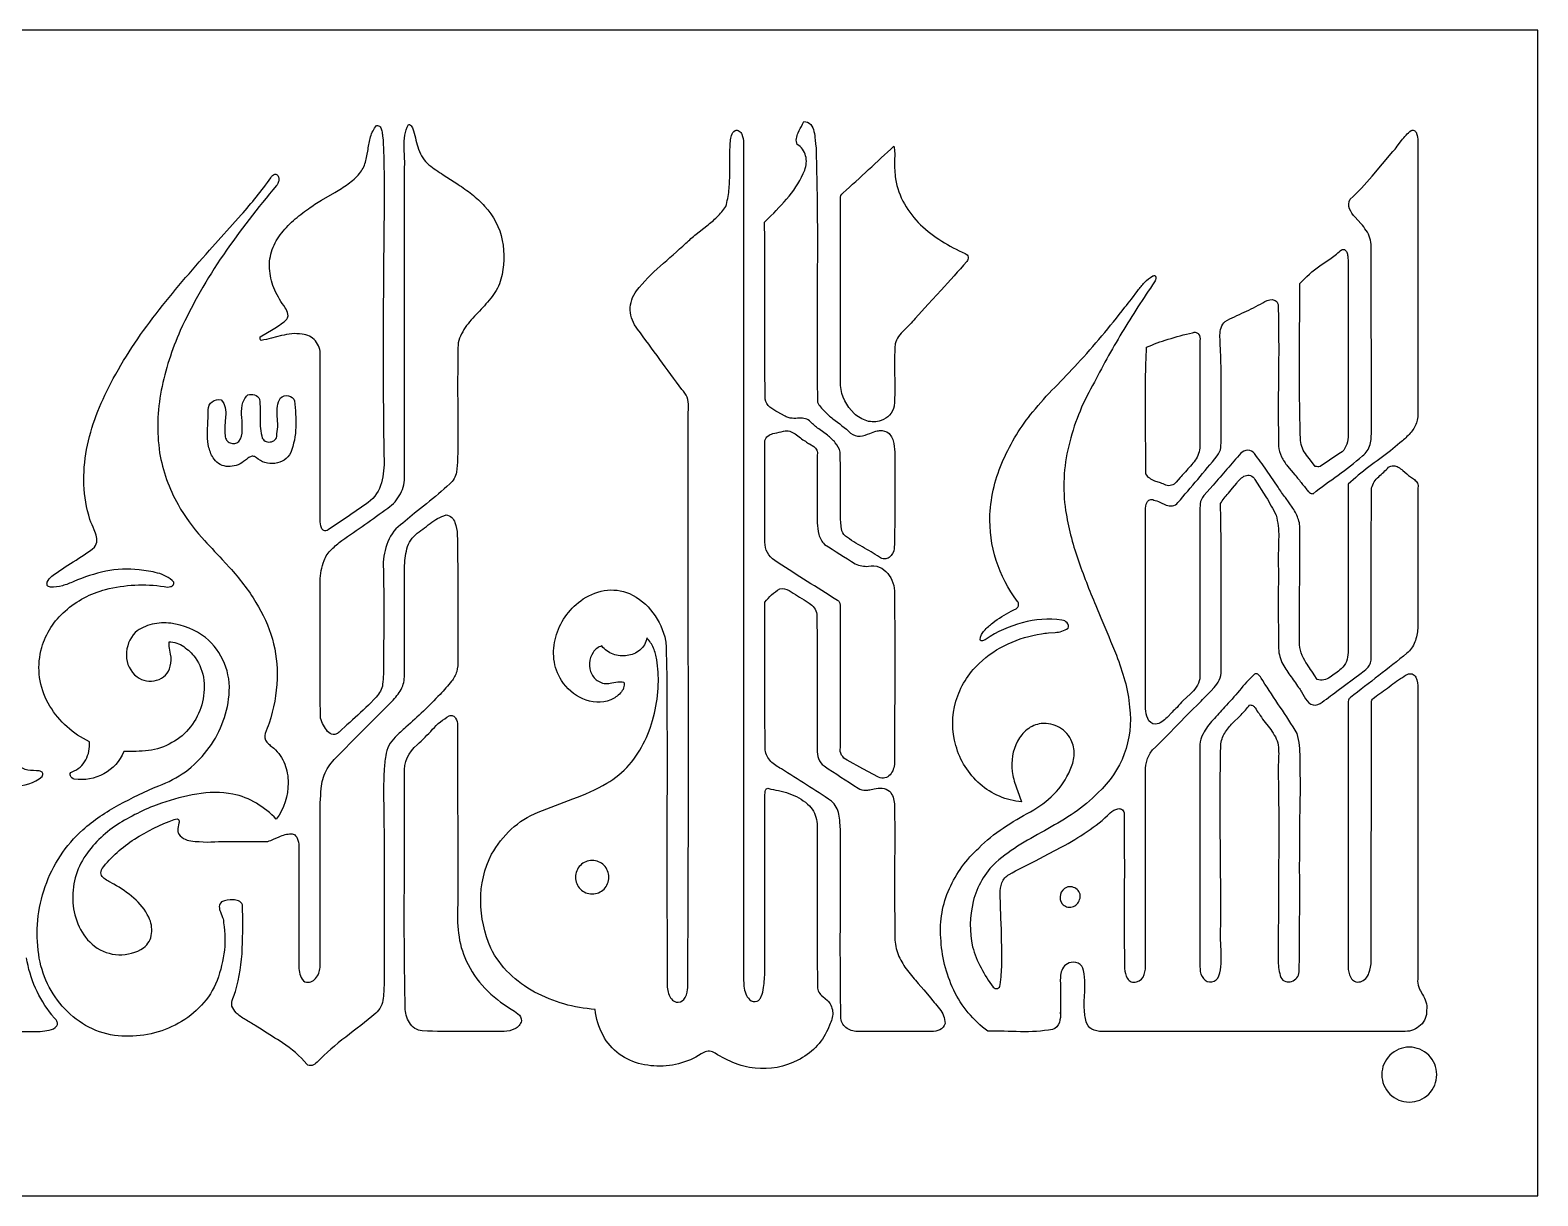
# Model space of a CAD drawing. Extents: x 1.1 to 38.3, y 6.7 to 20.8.
# Drawn here: x 20.03 to 38.32, y 6.71 to 20.85 of the extents above; entities that cross this region are included whole.
import ezdxf

# ---------------------------------------------------------------- set-up
doc = ezdxf.new("R2010")
doc.units = 0
doc.header["$LTSCALE"] = 100
doc.layers.add('LAYER_1', color=1, linetype='CONTINUOUS')

msp = doc.modelspace()

# ---------------------------------------------------------------- linework, layer by layer
at = {"layer": 'LAYER_1', "color": 0}
msp.add_lwpolyline([(38.316362, 20.847752), (1.053717, 20.847752), (1.053717, 6.711303), (38.316362, 6.711303), (38.316362, 20.847752)], close=True, dxfattribs=at)
at = {"layer": 'LAYER_1', "color": 7}
for points in [[(24.232196, 19.689578, -0.267937), (24.275192, 19.673656, -0.117778), (24.296002, 19.625743, -0.031345), (24.304473, 19.566241), (24.310455, 19.515552, -0.012694), (24.325275, 18.734845), (24.316918, 17.954139, 0.007224), (24.321383, 15.685107, -0.066323), (24.299777, 15.394413, -0.154688), (24.159813, 15.143289, -0.014904), (23.90415, 14.963256), (23.645491, 14.787718, -0.086195), (23.6157, 14.777015, -0.129873), (23.592717, 14.779077, -0.203271), (23.563649, 14.810778, -0.091364), (23.548432, 14.909453), (23.547609, 16.907282, 0.198329), (23.489767, 17.07837, 0.211113), (23.328814, 17.159214, 0.071298), (23.20254, 17.165311, 0.038377), (23.078909, 17.143659), (22.956292, 17.111277, -0.029325), (22.833058, 17.085185, -0.235056), (22.819501, 17.103854, -0.090684), (22.820133, 17.127722), (22.977619, 17.221888, 0.04499), (23.127527, 17.326894, 0.276853), (23.157124, 17.402832, 0.136284), (23.122827, 17.481767, -0.043808), (22.998315, 17.693174, -0.095648), (22.936816, 17.929345, -0.108402), (22.957992, 18.161294, -0.081464), (23.063222, 18.365261, -0.053015), (23.222784, 18.539221, -0.034551), (23.406955, 18.681145, -0.031726), (23.563195, 18.786177), (23.727114, 18.880787, 0.026459), (23.885414, 18.982448, 0.055596), (24.024799, 19.10863, 0.105826), (24.096896, 19.246696, 0.025901), (24.115104, 19.322995), (24.128233, 19.401219, -0.035319), (24.159703, 19.554685, -0.109523), (24.232196, 19.689578)], [(24.61879, 19.703091, -0.174345), (24.643368, 19.695899, -0.105585), (24.660137, 19.676138, -0.041102), (24.671684, 19.650494), (24.680597, 19.625655, 0.014572), (24.742273, 19.403452, 0.143199), (24.866961, 19.214033, 0.017703), (25.04003, 19.094218), (25.21723, 18.97958, -0.021764), (25.388151, 18.857143, -0.041429), (25.542383, 18.713929, -0.143678), (25.755244, 18.29774, -0.11444), (25.740732, 17.82735, -0.093231), (25.634, 17.618815, -0.029908), (25.478489, 17.441873, 0.032431), (25.324256, 17.264668, 0.096182), (25.221358, 17.055339, 0.008154), (25.215512, 16.352671, -0.004514), (25.214778, 15.649738, -0.032589), (25.199326, 15.48573, -0.184372), (25.119716, 15.346574, -0.01935), (24.837923, 15.104865), (24.69311, 14.988362), (24.550049, 14.869854, 0.151098), (24.36909, 14.644317, 0.092828), (24.312218, 14.357177, -0.009779), (24.317949, 13.874455), (24.314441, 13.036665, -0.028459), (24.305598, 12.914665, -0.084181), (24.280727, 12.833287, -0.06604), (24.227113, 12.76038), (24.132039, 12.663796, -0.006929), (23.872819, 12.422976), (23.787321, 12.342428, -0.092393), (23.745215, 12.312238, -0.127029), (23.706099, 12.305276, -0.18465), (23.638118, 12.343441, -0.101481), (23.552192, 12.504938, -0.006616), (23.546846, 13.207709), (23.547492, 13.910657, -0.004608), (23.547536, 14.166451, -0.089702), (23.594729, 14.415813, -0.10826), (23.685443, 14.550988, -0.027013), (23.809999, 14.658579, 0.006946), (24.36815, 15.052105, 0.117327), (24.522244, 15.224809, 0.147629), (24.570142, 15.449861), (24.56979, 19.151402, 0.034795), (24.572175, 19.290283), (24.566397, 19.432711, -0.045205), (24.574565, 19.572406, -0.087924), (24.61879, 19.703091)], [(28.5799, 19.630825, -0.218337), (28.630437, 19.624261, -0.141516), (28.661552, 19.584924, -0.098216), (28.681778, 19.480418), (28.682683, 9.431922, 0.031101), (28.688057, 9.253073, 0.061266), (28.709454, 9.161299, 0.126022), (28.756403, 9.091432, 0.280427), (28.845705, 9.073622), (28.84657, 9.073948, 0.156769), (28.875102, 9.092519, 0.077006), (28.897235, 9.129433, 0.059486), (28.925513, 9.237029, 0.035972), (28.940584, 9.438458), (28.941582, 11.560546, -0.068794), (28.949631, 11.630154, -0.087204), (28.957524, 11.644447, -0.14461), (28.969806, 11.652834, -0.134476), (28.987497, 11.652984, -0.077168), (29.011616, 11.642565, -0.061121), (29.263965, 11.579794, -0.108371), (29.481639, 11.440264, -0.169836), (29.571371, 11.249637, -0.033593), (29.575861, 11.145686), (29.574668, 11.032463, -0.003514), (29.575078, 10.141142, 0.006172), (29.580225, 9.249918, 0.170436), (29.595814, 9.179431, 0.081244), (29.643516, 9.128608), (29.699348, 9.08142, -0.12018), (29.739327, 9.02184, -0.199823), (29.75782, 8.873489, -0.039484), (29.734023, 8.799523), (29.703958, 8.729016, -0.172517), (29.340455, 8.355099, -0.144188), (28.823254, 8.258171, -0.077608), (28.554049, 8.328792, -0.0364), (28.3067, 8.458636, 0.143645), (28.235044, 8.461425, 0.072452), (28.168631, 8.432829), (28.103981, 8.393018, -0.063978), (28.037612, 8.362164, -0.161496), (27.445106, 8.308831, -0.097713), (27.175197, 8.43059, -0.118514), (26.978888, 8.65816, -0.107083), (26.882298, 8.972957, -0.107464), (26.149079, 9.182132, -0.068597), (25.843074, 9.407395, -0.081481), (25.615824, 9.71571, -0.100278), (25.495263, 10.288388, -0.122233), (25.627457, 10.855513, -0.07387), (25.86589, 11.157635, -0.097794), (26.190073, 11.362549, -0.011077), (26.613739, 11.524795, 0.044394), (27.024715, 11.714361, 0.082514), (27.295036, 11.937987, 0.067676), (27.486042, 12.230519, 0.101696), (27.648787, 12.911742, 0.0432), (27.631543, 13.211455, 0.059974), (27.589927, 13.354608, 0.090688), (27.50872, 13.477061, -0.180751), (27.424691, 13.328922, -0.139678), (27.271756, 13.263392, -0.120738), (27.101084, 13.280373, -0.14949), (26.963847, 13.379767, 0.181773), (26.857696, 13.301824, 0.132073), (26.815526, 13.173074, 0.131387), (26.841436, 13.038509, 0.175392), (26.939523, 12.943116, 0.12935), (27.010432, 12.923425, 0.053463), (27.084481, 12.93091), (27.158552, 12.943529, -0.099024), (27.229527, 12.939238, -0.156604), (27.227691, 12.870204, -0.101356), (27.190515, 12.809894, -0.092551), (27.071835, 12.724791, -0.191605), (26.733266, 12.738216, -0.150548), (26.474457, 12.960816, -0.112753), (26.383181, 13.219566, -0.096234), (26.404881, 13.486709, -0.166886), (26.707269, 13.927057, -0.116958), (26.993042, 14.051266, -0.145971), (27.300565, 14.014087, -0.12989), (27.583108, 13.783124, -0.106292), (27.73785, 13.445963, -0.028508), (27.743746, 13.363165, -0.007682), (27.75332, 12.7189), (27.755375, 11.990977, 0.001866), (27.75659, 9.319846, 0.092451), (27.773237, 9.163786, 0.09579), (27.808007, 9.098676, 0.15152), (27.866383, 9.060382, 0.290735), (27.95667, 9.091702, 0.172065), (28.002439, 9.211988, 0.06363), (28.005651, 9.230059, 0.00199), (28.013538, 12.757046, -0.000803), (28.013054, 16.284385, 0.230272), (27.93597, 16.48908, -0.001398), (27.398382, 17.221257, -0.166736), (27.309343, 17.45217, -0.182371), (27.385457, 17.686696, -0.043366), (27.673169, 17.986482, 0.003833), (27.9845, 18.263531, -0.026556), (28.107899, 18.372614), (28.237754, 18.47532, 0.024716), (28.361748, 18.583291, 0.050801), (28.467565, 18.708172, 0.044769), (28.505112, 18.902818, 0.023502), (28.515801, 19.101418), (28.516179, 19.301275, -0.018377), (28.522793, 19.499689, -0.045294), (28.537775, 19.572087, -0.16726), (28.5799, 19.630825)], [(29.413367, 19.738225, -0.221766), (29.49708, 19.703647, -0.123597), (29.536498, 19.619706, -0.035351), (29.551658, 19.515826), (29.556404, 19.465603), (29.562599, 19.42143, -0.008918), (29.576656, 17.878083, 0.005175), (29.579167, 16.33456, 0.061335), (29.662859, 16.226896, 0.031501), (29.766016, 16.135712, -0.022631), (29.981859, 15.961715, 0.209037), (30.096966, 15.924879, 0.068644), (30.215048, 15.957852), (30.274193, 15.978957, -0.051247), (30.332866, 15.991641, -0.209538), (30.44718, 15.95725, -0.131782), (30.505728, 15.834413, -0.056486), (30.515804, 15.696858), (30.516009, 15.128484, -0.007296), (30.511456, 14.560462, -0.210613), (30.448047, 14.454017, -0.145121), (30.39263, 14.435688, -0.160787), (30.331673, 14.45553, 0.015216), (30.123453, 14.581275, -0.028875), (29.919111, 14.712397, -0.206856), (29.869729, 14.802641, -0.012509), (29.861822, 14.883771), (29.858595, 14.909453), (29.857049, 15.114813, 0.003084), (29.855893, 15.730934, 0.103433), (29.794981, 15.845179, 0.05509), (29.70102, 15.934219), (29.594281, 16.0133, -0.040792), (29.495033, 16.097669, 0.150474), (29.43255, 16.135279, 0.070304), (29.360358, 16.141263, -0.015787), (29.270842, 16.140498, -0.078506), (29.222385, 16.148595, -0.045019), (29.177868, 16.171265), (29.100176, 16.214218, -0.060045), (29.002193, 16.275979, -0.175396), (28.945813, 16.370869, -0.005536), (28.940554, 17.338013, 0.00344), (28.93935, 18.305245), (28.937025, 18.519124), (28.9819, 18.563229, 0.029385), (29.234378, 18.83445, 0.074894), (29.424412, 19.15011, 0.161402), (29.435649, 19.324077, 0.201185), (29.332758, 19.461029, -0.1279), (29.323954, 19.53235, -0.071917), (29.344553, 19.603373, -0.014291), (29.397445, 19.705903), (29.413367, 19.738225)], [(36.781903, 19.629885, -0.111951), (36.805286, 19.633928, -0.135386), (36.823378, 19.627487, -0.153397), (36.846501, 19.592812, -0.067911), (36.860161, 19.503919), (36.860631, 16.21353, -0.125364), (36.836864, 16.066328, -0.083718), (36.755714, 15.945323, -0.035514), (36.643916, 15.842032), (36.528208, 15.747973, -0.005861), (36.267111, 15.550857, 0.033079), (36.017647, 15.340346, 0.002576), (36.015119, 13.97728), (36.014944, 13.522888, 0.014585), (36.015938, 13.356095), (36.014841, 13.299261, -0.07695), (35.99414, 13.191892, -0.129808), (35.930575, 13.101984, -0.021707), (35.795694, 13.00112, -0.082181), (35.720635, 12.969212, -0.140197), (35.641159, 12.973315), (35.604421, 13.030041, -0.014944), (35.489871, 13.202935, -0.063557), (35.436689, 13.32695, -0.10055), (35.427064, 13.464018), (35.427652, 14.756814, 0.112315), (35.413542, 14.911396, 0.066004), (35.345882, 15.049432), (35.301084, 15.114648), (35.253833, 15.178611, -0.028236), (35.166554, 15.306622), (35.025724, 15.511875, 0.022767), (34.878548, 15.712016, 0.260605), (34.798101, 15.752893, 0.188324), (34.713336, 15.717186, -0.005931), (34.376539, 15.331495), (34.2647, 15.20263, 0.158722), (34.221781, 15.102647, 0.02776), (34.217837, 15.04679), (34.216757, 14.991825), (34.21664, 12.982245, -0.102569), (34.172711, 12.880205, -0.051507), (34.099281, 12.796396), (34.015672, 12.718734, 0.049152), (33.941207, 12.635134, 0.040068), (33.879729, 12.576839), (33.820676, 12.513443, -0.057778), (33.755673, 12.459631, -0.106604), (33.676349, 12.430087, -0.275614), (33.584871, 12.499239, -0.106826), (33.559666, 12.618096, -0.000768), (33.559666, 15.026959, -0.150117), (33.577278, 15.122271, -0.166754), (33.60909, 15.153154, -0.218745), (33.657196, 15.149635, -0.05754), (33.731785, 15.122897), (33.80938, 15.089251, 0.117581), (33.88409, 15.077837, 0.203779), (33.95002, 15.117791, 0.006312), (34.427562, 15.685695, 0.16377), (34.47029, 15.785574, 0.018099), (34.475739, 15.896382), (34.474845, 16.161965), (34.476165, 16.427581, 0.011061), (34.469277, 16.958514), (34.464856, 17.05112, -0.023798), (34.460875, 17.147933, -0.075861), (34.474961, 17.239459, -0.131156), (34.524739, 17.316201, -0.012916), (34.753655, 17.426891, 0.022746), (34.980543, 17.542164, -0.150356), (35.09398, 17.579502, -0.177552), (35.143059, 17.561597, -0.192531), (35.167494, 17.505268, -0.008471), (35.170843, 16.654821, 0.006601), (35.17102, 15.80367, 0.090124), (35.208474, 15.673147, 0.052381), (35.281181, 15.559347), (35.369839, 15.453787, -0.023792), (35.455148, 15.347984, -0.048205), (35.484846, 15.312527), (35.514092, 15.272575, 0.076448), (35.547766, 15.239982, 0.152753), (35.590749, 15.226601, -0.009477), (35.893913, 15.451301, 0.026008), (36.189675, 15.686047, 0.185163), (36.281535, 15.822662, 0.070103), (36.297075, 15.990387), (36.296017, 18.223109, 0.155969), (36.234562, 18.418609, 0.034159), (36.170632, 18.50217), (36.100488, 18.579033, -0.104173), (36.033863, 18.680852, -0.241033), (36.041265, 18.796418, 0.025667), (36.307489, 19.077065), (36.432509, 19.224908), (36.555822, 19.374193, 0.029359), (36.611125, 19.439311), (36.66309, 19.508604, -0.082607), (36.781903, 19.629885)], [(30.507108, 19.441288, -0.048065), (30.516053, 19.3545), (30.515392, 19.253544, 0.056456), (30.527554, 19.04553, 0.091539), (30.633159, 18.739714, 0.072267), (30.829426, 18.488495, 0.051863), (31.085709, 18.289184, 0.037899), (31.371361, 18.139092, -0.262363), (31.405761, 18.096203, -0.235739), (31.38887, 18.04309, -0.010814), (31.079037, 17.695333), (30.921069, 17.523933), (30.764798, 17.3511, -0.033588), (30.698679, 17.27741), (30.627493, 17.20698, 0.121726), (30.520151, 17.043823, 0.016396), (30.515481, 16.666161, -0.016163), (30.510986, 16.288498, -0.259164), (30.35039, 16.114405, -0.161565), (30.177918, 16.109367, -0.116761), (30.02415, 16.199887, -0.182576), (29.858316, 16.537958), (29.858595, 16.566281, -0.000316), (29.85695, 18.799238, -0.28746), (29.889264, 18.873149, 0.004238), (30.507108, 19.441288)], [(22.998506, 19.101228, -0.265412), (23.033675, 19.085845, -0.146873), (23.04614, 19.045853, -0.091617), (23.039635, 18.999207, -0.133121), (23.017894, 18.963864, 0.024577), (22.37395, 18.123464, 0.044005), (21.851535, 17.204454, 0.055757), (21.620857, 16.480252, 0.086155), (21.600895, 15.723884, 0.087697), (21.824124, 15.093844, 0.055176), (22.113562, 14.69373, 0.00435), (22.36105, 14.427543), (22.449757, 14.330697, -0.04621), (22.76919, 13.908067, -0.06737), (22.967519, 13.463321, -0.078666), (23.026459, 12.980539, -0.070147), (22.927724, 12.443803, -0.018649), (22.882528, 12.319749, 0.304094), (22.901094, 12.21467, 0.046023), (22.942478, 12.174568), (22.985933, 12.138673, -0.114822), (23.117471, 11.946932, -0.093823), (23.159415, 11.719663, -0.158039), (23.015897, 11.279238, 0.06262), (22.775069, 11.471565, 0.09041), (22.488767, 11.582637, 0.089479), (22.050883, 11.58418, 0.040616), (21.624632, 11.473005, 0.056627), (21.113541, 11.229078, 0.10028), (20.704328, 10.843175, 0.17159), (20.54881, 10.266605, 0.093039), (20.624087, 9.975621, 0.11249), (20.809261, 9.738858, 0.311187), (21.406541, 9.71806, 0.205042), (21.503013, 9.892203, 0.14923), (21.467997, 10.091727, 0.102425), (21.287817, 10.323213, 0.052671), (21.044272, 10.490541), (20.98582, 10.523259, -0.048063), (20.92706, 10.560956, -0.154638), (20.891654, 10.610771, -0.196145), (20.903265, 10.679842, -0.086022), (21.296732, 11.037999, -0.057122), (21.777624, 11.27348, -0.093836), (21.811262, 11.282621, -0.230376), (21.829581, 11.275797, -0.1584), (21.836254, 11.256894, -0.053932), (21.834952, 11.229798), (21.823115, 11.166569, 0.037281), (21.819925, 11.138208, 0.117985), (21.823451, 11.117198, 0.153322), (21.888683, 11.045709, 0.093506), (21.979395, 11.015894, 0.029507), (22.080353, 11.007824), (22.129912, 11.005717), (22.17632, 11.001573, -0.016934), (22.543995, 11.008696, 0.00889), (22.912022, 11.009915, 0.030233), (22.982068, 11.035967), (23.051046, 11.066215, -0.098644), (23.195445, 11.10251, -0.185534), (23.240751, 11.087693, -0.116424), (23.269709, 11.048222, -0.108253), (23.288275, 10.949518), (23.289215, 9.468831, 0.060211), (23.308089, 9.378616, 0.158615), (23.362303, 9.30585, 0.304717), (23.49222, 9.347873, 0.163585), (23.546434, 9.481286, 0.000589), (23.54767, 11.299575, -0.026374), (23.560879, 11.652338, -0.094021), (23.619744, 11.865781, -0.071614), (23.756752, 12.044619), (24.00439, 12.293565), (24.402697, 12.691067, 0.054016), (24.517779, 12.833263, 0.146029), (24.568967, 13.005864, 0.00098), (24.569546, 13.975472), (24.570495, 14.29866, -0.047196), (24.59332, 14.529911, -0.157358), (24.702688, 14.729435, 0.014089), (24.880283, 14.864596, -0.096372), (25.075063, 14.968206, -0.161586), (25.142644, 14.937846, -0.110142), (25.182728, 14.877169, -0.076457), (25.211252, 14.728847, -0.005771), (25.215656, 13.7442), (25.215711, 13.415894), (25.218205, 13.204907, -0.06903), (25.203253, 13.069726, -0.093283), (25.140938, 12.951809, -0.027464), (25.001343, 12.792617, -0.024704), (24.587392, 12.395133, 0.022717), (24.457276, 12.274275, 0.072649), (24.381529, 12.171623, 0.075393), (24.342792, 12.05007, 0.026705), (24.323705, 11.872508, 0.020794), (24.319838, 11.398417, -0.00386), (24.323462, 10.357399), (24.322309, 9.836788), (24.323263, 9.316191, -0.025777), (24.311939, 9.106987, -0.182107), (24.221033, 8.924663, -0.010293), (23.857765, 8.637024, 0.03536), (23.509655, 8.331847, -0.146539), (23.450271, 8.293776, -0.278608), (23.384982, 8.307876, 0.078889), (23.092275, 8.565595, 0.005456), (22.842248, 8.72267), (22.760087, 8.775548, 0.015434), (22.639091, 8.848622, -0.066858), (22.527179, 8.932627, -0.101883), (22.478309, 9.011852, -0.143114), (22.488532, 9.102742, 0.023288), (22.520259, 9.189755, 0.058816), (22.603452, 9.711715, 0.019838), (22.604158, 10.241429, 0.170859), (22.557594, 10.287214, 0.103744), (22.490486, 10.302253, 0.100577), (22.352578, 10.276093, 0.215232), (22.324452, 10.218374, 0.098003), (22.338639, 10.154431), (22.365054, 10.087602, -0.120938), (22.373612, 10.021224, -0.085865), (22.380603, 9.644663, -0.059409), (22.279725, 9.280352, -0.091627), (22.077334, 8.989594, -0.078292), (21.790065, 8.783054, -0.141727), (21.098324, 8.651227, -0.097242), (20.743124, 8.756024, -0.08432), (20.450693, 8.978274, -0.155469), (20.134074, 9.637921, -0.123095), (20.212715, 10.460856, -0.125906), (20.667667, 11.150452, -0.054812), (21.107123, 11.453234, -0.023413), (21.589497, 11.684632, 0.144541), (22.174381, 12.110457, 0.143738), (22.442352, 12.782604, 0.248217), (22.156932, 13.483641, 0.128049), (21.734999, 13.654494, 0.087916), (21.509315, 13.643398, 0.111906), (21.305134, 13.544392, 0.195499), (21.198953, 13.267255, 0.242375), (21.326755, 13.005982, 0.235905), (21.564057, 12.964722, 0.289177), (21.727684, 13.133828, 0.146293), (21.734103, 13.281605), (21.719967, 13.355037, -0.054918), (21.714523, 13.429119, -0.159004), (21.892412, 13.3716, -0.06845), (22.032141, 13.24111, -0.121209), (22.136249, 12.962921, -0.100862), (22.111237, 12.66714, -0.094661), (21.975909, 12.399978, -0.107433), (21.74907, 12.207649, -0.105136), (21.465456, 12.112396, -0.035816), (21.16448, 12.099192, -0.174918), (20.923373, 11.83028, -0.161044), (20.566024, 11.763713, -0.238216), (20.518023, 11.804884, -0.185003), (20.516088, 11.833363, -0.233869), (20.539468, 11.854075, 0.197861), (20.704505, 11.998078, 0.141111), (20.750743, 12.216462), (20.675902, 12.256584, -0.147238), (20.230172, 12.722782, -0.188143), (20.171378, 13.361143, -0.142688), (20.454918, 13.80376, -0.116501), (20.94538, 14.065087, -0.101385), (21.655771, 14.09984, 0.122579), (21.733633, 14.09937, 0.155841), (21.765276, 14.117885, 0.237874), (21.772101, 14.15495, 0.139833), (21.576234, 14.264054, 0.029505), (21.463743, 14.286781), (21.351549, 14.301245, 0.086529), (20.946493, 14.28594, 0.051498), (20.559327, 14.160826, -0.031218), (20.420641, 14.109696, -0.090455), (20.276491, 14.093025, -0.100998), (20.251484, 14.100663, -0.146874), (20.238044, 14.114512, -0.124442), (20.234288, 14.132743, -0.075883), (20.238331, 14.153526, -0.153356), (20.294822, 14.225571, -0.024333), (20.553466, 14.401565, 0.024474), (20.812198, 14.577735, 0.152917), (20.839904, 14.660498, 0.08909), (20.82436, 14.746047), (20.807579, 14.788934, -0.019702), (20.755796, 14.913566, -0.068265), (20.682687, 15.336138, -0.055554), (20.715565, 15.76131, -0.043095), (20.831923, 16.175818, -0.03375), (21.009255, 16.566399, -0.045095), (21.557683, 17.408164, -0.016262), (22.206049, 18.178104), (22.589763, 18.60722, 0.024768), (22.949506, 19.05634, -0.228454), (22.998506, 19.101228)], [(35.935863, 18.184802, -0.102952), (35.962089, 18.188224, -0.134894), (35.981402, 18.180961, -0.164286), (36.003708, 18.143939, -0.050965), (36.011626, 18.092861), (36.014004, 18.046851), (36.014827, 16.166762, 0.014261), (36.016488, 15.997539), (36.015998, 15.93866, -0.066431), (35.998696, 15.827214, -0.12727), (35.943238, 15.735315), (35.943241, 15.735318, -0.07446), (35.943241, 15.735318), (35.943242, 15.735321, -0.169908), (35.943242, 15.735321), (35.901511, 15.707787), (35.67571, 15.556582, -0.064664), (35.67571, 15.556582, -0.120681), (35.675686, 15.55655, -0.271432), (35.675683, 15.55654, -0.086084), (35.675686, 15.556534, -0.050285), (35.67569, 15.556533, -0.049814), (35.675696, 15.556532, -0.113377), (35.617306, 15.556674), (35.557519, 15.634372, -0.020607), (35.497347, 15.713294, -0.169354), (35.437405, 15.896265, -0.009068), (35.425537, 16.834752), (35.430589, 17.773415, -0.065371), (35.674017, 17.988186), (35.80792, 18.083575, 0.023941), (35.935863, 18.184802)], [(33.64474, 17.867185, -0.084009), (33.661722, 17.87109, -0.138538), (33.673557, 17.86851, -0.145185), (33.680807, 17.860868, -0.093999), (33.684031, 17.849588, -0.175123), (33.667889, 17.796564, 0.01224), (33.27216, 17.179704, 0.019511), (32.916441, 16.539137, 0.07117), (32.626261, 15.806623, 0.094819), (32.588836, 15.022024, 0.04351), (32.7361, 14.435803, 0.018255), (32.954748, 13.871175), (33.015773, 13.720201, -0.004728), (33.204668, 13.267299, -0.027017), (33.307094, 12.958261, -0.044722), (33.364255, 12.636897, -0.245273), (32.980482, 11.598501, -0.054121), (32.693517, 11.357392, -0.021974), (32.372875, 11.16254, 0.010018), (32.04688, 10.974893, 0.042352), (31.743854, 10.755398, 0.146746), (31.468964, 10.281763, 0.11573), (31.460666, 9.731455, 0.054334), (31.562969, 9.475352, 0.039879), (31.711187, 9.242868, 0.297492), (31.763418, 9.22555, 0.304436), (31.795556, 9.270011), (31.806939, 9.367901, 0.0209), (31.815457, 9.598211, 0.009074), (31.801871, 10.146458, -0.005412), (31.795463, 10.376417, -0.097697), (31.816369, 10.508217, -0.172243), (31.902486, 10.608634, -0.00925), (32.221626, 10.775472), (32.382802, 10.857561), (32.542583, 10.9421, 0.025039), (32.850563, 11.128535, 0.042249), (33.130771, 11.354794, -0.143806), (33.221838, 11.40538, -0.173303), (33.267427, 11.399575, -0.207053), (33.297042, 11.356909, -0.004251), (33.300567, 10.413443), (33.299884, 9.941627), (33.302329, 9.469888, 0.111854), (33.33927, 9.347242, 0.152897), (33.383348, 9.307653, 0.187075), (33.449799, 9.307966, 0.269157), (33.54229, 9.394406, 0.093147), (33.559079, 9.527466), (33.558961, 11.584047, 0.012143), (33.556342, 11.793382), (33.557023, 11.863843, -0.063763), (33.578063, 11.999582, -0.105686), (33.644623, 12.121518, 0.008916), (33.938519, 12.414576), (34.084084, 12.562846), (34.231798, 12.709045, -0.030796), (34.308812, 12.791523), (34.350165, 12.83227), (34.389725, 12.874199, 0.071877), (34.452396, 12.966129, 0.122258), (34.474682, 13.076367), (34.476371, 14.091835, 0.006492), (34.467044, 15.106158, -0.034371), (34.563031, 15.232182), (34.614556, 15.292749), (34.664218, 15.354682, -0.171296), (34.768431, 15.444177, -0.162832), (34.830931, 15.446573, -0.187485), (34.884189, 15.400509), (35.019129, 15.186326, -0.025925), (35.140586, 14.964211, -0.080443), (35.172988, 14.703584, 0.009529), (35.168552, 14.439431), (35.169785, 14.22232), (35.168236, 14.004965, 0.00925), (35.170387, 13.570723), (35.170094, 13.470508, 0.014178), (35.170234, 13.372315, 0.105244), (35.212875, 13.180181, 0.042752), (35.310018, 13.024013, -0.018831), (35.413316, 12.874258, -0.060367), (35.451213, 12.823692), (35.482688, 12.767078, 0.138564), (35.563958, 12.672148, 0.243839), (35.674881, 12.681263, 0.006517), (35.878291, 12.830138), (36.173366, 13.051025, 0.031004), (36.245708, 13.111146, 0.098636), (36.281946, 13.161221, 0.08585), (36.294645, 13.22172), (36.29637, 13.313109), (36.296637, 14.304636, -0.002054), (36.298602, 15.296164, -0.14253), (36.385983, 15.431912, 0.019856), (36.505882, 15.546333, -0.17577), (36.565704, 15.565887, -0.117304), (36.623564, 15.547567, -0.043717), (36.677899, 15.509154), (36.727145, 15.468427, 0.06501), (36.770804, 15.431301), (36.819607, 15.396852, -0.110819), (36.855522, 15.355418, -0.179578), (36.860514, 15.297339), (36.860514, 13.593157, -0.073668), (36.824704, 13.427841, -0.128261), (36.72879, 13.290815, -0.005122), (36.04244, 12.75499, 0.150996), (36.019927, 12.724033, 0.080874), (36.014092, 12.685706, -0.029074), (36.014474, 12.606463), (36.015649, 9.492449, 0.132689), (36.046994, 9.357568, 0.148103), (36.093082, 9.312848, 0.182845), (36.163471, 9.308436, 0.244696), (36.268139, 9.411547, 0.078568), (36.296135, 9.562953), (36.297075, 12.700467, -0.216207), (36.317212, 12.741594), (36.354535, 12.771793, 0.013445), (36.535934, 12.902812, -0.027474), (36.720682, 13.028543, -0.086192), (36.759612, 13.04218, -0.117481), (36.791354, 13.039799, -0.190208), (36.835368, 12.999533, -0.133094), (36.860161, 12.864857), (36.860514, 9.339575, 0.129953), (36.87193, 9.241727, 0.031596), (36.892104, 9.19675), (36.916241, 9.152814, -0.047186), (36.959362, 9.063306, -0.133482), (36.967209, 8.963674, -0.228404), (36.893709, 8.780219, -0.199757), (36.708109, 8.705867), (33.065321, 8.704692, -0.098995), (32.937019, 8.718969, -0.223221), (32.845468, 8.802339, -0.063607), (32.817212, 8.960191, -0.025002), (32.817267, 9.121998), (32.820331, 9.203335), (32.821376, 9.2844, 0.05082), (32.805281, 9.444037, 0.267248), (32.740504, 9.531314, 0.194147), (32.63009, 9.535891, 0.161843), (32.561564, 9.482547, 0.099726), (32.531452, 9.405896, 0.047943), (32.524665, 9.330019), (32.526117, 9.278998), (32.528175, 8.917677, -0.029289), (32.528146, 8.917502, 0.054051), (32.528146, 8.917502, 0.08155), (32.52813, 8.917458, 0.200684), (32.528123, 8.917447, 0.191532), (32.528115, 8.917444, 0.076926), (32.528107, 8.917448, 0.051967), (32.5281, 8.917459, -0.073225), (32.527386, 8.938185, -0.089219), (32.512929, 8.813335, -0.229948), (32.430909, 8.728781, -0.049298), (32.040188, 8.701857, 0.005798), (31.646912, 8.708687, -0.128262), (31.232117, 9.207498, -0.102123), (31.075365, 9.841323, -0.125614), (31.178961, 10.436988, -0.10494), (31.534694, 10.929189, -0.047316), (31.832996, 11.171662, -0.02418), (32.163466, 11.369717, 0.072974), (32.446977, 11.583151, 0.095375), (32.644299, 11.876519, 0.085081), (32.690889, 12.045668, 0.131905), (32.663804, 12.216932, 0.174355), (32.516056, 12.389783, 0.162128), (32.29331, 12.438547, 0.13511), (32.121854, 12.366546, 0.1048), (32.004951, 12.224306, 0.157271), (31.942203, 11.858658, 0.066739), (31.988236, 11.671442, -0.00928), (32.055596, 11.490043, -0.165204), (31.551424, 11.705739, -0.146513), (31.257616, 12.172162, -0.145558), (31.259158, 12.708986, -0.134889), (31.540334, 13.167904, -0.087243), (31.890354, 13.406103, -0.068593), (32.297305, 13.527001, -0.03083), (32.37972, 13.537191), (32.463105, 13.543569, 0.131794), (32.619387, 13.594332, 0.280014), (32.605771, 13.661618, 0.187305), (32.543949, 13.693389, 0.100626), (32.063102, 13.662147, 0.083543), (31.623411, 13.46108, -0.053735), (31.580213, 13.443925, -0.061984), (31.569451, 13.442934, -0.114377), (31.56047, 13.44525, -0.152089), (31.554152, 13.451869, -0.10719), (31.55138, 13.463783), (31.555164, 13.477204, -0.108398), (31.568909, 13.518313, -0.051543), (31.601881, 13.56408, -0.046092), (31.705902, 13.659953, -0.052414), (31.929046, 13.801614), (31.970443, 13.821361, 0.076007), (32.003931, 13.845282, 0.180043), (32.019129, 13.877009, 0.159333), (32.005656, 13.920174, -0.174941), (31.671235, 14.972906, -0.090893), (31.832086, 15.635711, -0.067848), (32.191315, 16.21823, -0.026765), (32.457773, 16.515416, 0.011128), (32.733485, 16.80423, 0.020889), (33.307617, 17.486702, 0.029201), (33.388186, 17.585629), (33.464105, 17.689942, -0.032744), (33.546062, 17.787756, -0.06471), (33.64474, 17.867185)], [(34.129249, 17.178522, -0.162956), (34.170295, 17.181692, -0.154509), (34.201192, 17.161482, -0.241693), (34.216522, 17.083423, -0.002231), (34.215112, 15.779934, -0.154344), (34.14737, 15.613605, -0.016187), (34.026398, 15.476182, 0.039905), (33.979242, 15.42287), (33.955666, 15.393514), (33.930984, 15.366065, -0.114296), (33.87497, 15.32801, -0.182937), (33.804548, 15.330946, 0.033543), (33.738758, 15.35654), (33.670489, 15.380239, -0.186162), (33.562957, 15.466194), (33.557037, 16.234945, -0.012086), (33.569889, 17.001757), (33.569889, 17.001757, -0.037474), (33.831041, 17.098462, -0.024226), (34.129249, 17.178522)], [(22.668786, 16.423629, -0.11866), (22.75267, 16.424217, -0.256645), (22.81179, 16.370869, -0.032477), (22.819679, 16.253445), (22.819119, 16.134301, 0.078379), (22.846101, 15.900025, 0.194736), (22.894694, 15.858184, 0.150835), (22.957232, 15.856651, 0.165761), (23.00827, 15.890259, 0.209667), (23.02236, 15.953842, 0.064482), (23.032566, 16.063572), (23.027075, 16.176266, -0.048593), (23.030506, 16.286293, -0.108316), (23.067482, 16.388025, -0.237934), (23.163792, 16.413862, -0.293814), (23.237277, 16.350776, -0.032224), (23.25151, 16.033555, -0.089638), (23.19004, 15.724354, -0.252557), (22.998726, 15.593615, -0.226362), (22.773835, 15.663016, 0.186814), (22.732529, 15.680776, 0.128718), (22.691905, 15.669288, 0.044067), (22.65344, 15.642708), (22.618611, 15.615191, -0.173532), (22.431101, 15.556042, -0.240358), (22.261041, 15.644685, -0.09366), (22.198512, 15.78397, -0.056157), (22.180477, 15.935482, -0.010403), (22.188824, 16.168858), (22.190068, 16.244433, -0.233668), (22.238143, 16.342374, -0.237989), (22.34588, 16.364172, -0.152228), (22.396421, 16.270033, -0.068956), (22.401299, 16.15817), (22.391041, 16.041173, 0.071328), (22.396173, 15.931634, 0.159365), (22.413191, 15.874376, 0.146856), (22.455998, 15.841419, 0.270494), (22.563148, 15.858545, 0.129401), (22.602788, 15.997453, 0.028827), (22.5979, 16.149944, -0.061084), (22.602046, 16.298007, -0.164739), (22.668786, 16.423629)], [(29.168956, 15.984511, -0.144871), (29.243404, 15.984181, -0.079528), (29.309801, 15.950582), (29.372253, 15.903278, 0.047533), (29.43487, 15.861836, 0.054343), (29.481676, 15.829283), (29.533208, 15.797237, -0.119949), (29.570617, 15.756246, -0.185965), (29.575055, 15.696858), (29.575392, 15.28553, 0.003401), (29.576347, 14.874202, 0.058927), (29.596066, 14.732622, 0.140245), (29.665481, 14.611774, 0.005683), (30.036828, 14.376355, 0.121875), (30.198186, 14.345544, -0.152353), (30.329412, 14.335511, -0.122777), (30.430862, 14.260074, -0.180773), (30.514864, 14.016411, -0.001758), (30.513336, 11.96124, -0.177678), (30.459049, 11.817501, -0.146702), (30.397931, 11.778912, -0.177447), (30.320157, 11.788154), (30.129681, 11.891133), (29.940614, 11.996492, -0.175046), (29.871947, 12.05708, -0.179769), (29.857303, 12.147721), (29.857303, 13.875522, 0.15203), (29.847987, 13.909043, 0.095499), (29.824019, 13.932792), (29.763416, 13.969174, -0.007709), (29.060498, 14.41781, -0.266985), (28.9417, 14.639191, -0.002001), (28.942052, 15.872176, -0.161795), (28.978134, 15.925702, -0.091624), (29.037085, 15.954474, -0.015218), (29.138511, 15.976788), (29.168956, 15.984511)], [(29.121013, 14.072344, -0.180319), (29.234994, 14.051134, -0.00934), (29.336283, 13.988328, 0.01266), (29.443889, 13.922466), (29.47917, 13.899347, -0.212073), (29.570942, 13.76542, -0.005586), (29.575995, 12.944967), (29.57576, 12.124338, 0.102326), (29.591682, 12.01331, 0.163757), (29.659424, 11.925988, 0.009484), (30.07128, 11.656666, 0.158023), (30.164973, 11.63149, 0.034569), (30.214739, 11.63625), (30.265164, 11.645356, -0.063689), (30.364122, 11.654947, -0.176297), (30.454113, 11.616949, -0.103877), (30.495446, 11.546519, -0.045882), (30.514394, 11.465954), (30.516039, 11.052752), (30.515216, 10.639494, 0.004906), (30.519211, 9.813122, 0.091796), (30.567121, 9.615634, 0.057397), (30.670265, 9.444199, 0.019697), (30.801081, 9.287107), (30.868254, 9.21028), (30.932008, 9.132647), (30.995228, 9.05793, -0.021782), (31.058635, 8.980581, -0.164743), (31.12648, 8.799872, -0.21029), (31.06147, 8.725373, -0.133402), (30.96209, 8.705867), (30.080563, 8.705045, -0.165672), (29.938617, 8.741236, -0.233934), (29.862943, 8.862385, -0.004664), (29.856803, 10.005801), (29.857538, 11.149394), (29.852276, 11.243278, 0.03472), (29.838619, 11.338108, 0.166804), (29.749198, 11.498973, 0.004161), (29.141342, 11.890032, -0.077602), (29.013261, 11.98032, -0.176085), (28.946518, 12.117405, -0.005436), (28.940084, 13.013355), (28.942287, 13.909481, -0.070833), (29.023631, 13.998888, -0.023543), (29.121013, 14.072344)], [(34.878313, 13.038061, 0.028941), (34.696738, 12.839065, -0.026816), (34.514634, 12.637954, -0.013099), (34.376944, 12.482313, 0.062597), (34.256046, 12.315468, 0.093425), (34.217697, 12.183325), (34.21664, 9.586454, 0.006614), (34.218961, 9.461442, 0.170184), (34.260587, 9.3478, 0.301167), (34.362802, 9.308201, 0.272025), (34.448713, 9.378234, 0.057512), (34.474194, 9.527692, 0.026896), (34.474094, 9.679738), (34.466857, 9.832732, -0.033731), (34.470922, 9.985032, 0.002496), (34.465281, 11.06974, -0.007368), (34.470217, 12.155242, -0.122046), (34.509526, 12.306148, -0.065678), (34.602528, 12.431321), (34.716593, 12.545477, 0.045303), (34.819091, 12.663335, -0.182792), (34.858451, 12.656963, -0.102816), (34.887126, 12.62945, 0.025512), (34.934363, 12.560048, 0.028448), (34.994423, 12.472115), (35.059771, 12.3873, -0.084546), (35.164557, 12.203184, -0.046994), (35.170726, 11.993936, 0.027465), (35.168787, 11.783807, -0.005982), (35.172782, 10.76756), (35.169712, 10.259514), (35.168669, 9.750961, -0.003486), (35.167715, 9.552935, 0.087866), (35.199456, 9.358963, 0.196718), (35.258133, 9.309385, 0.160909), (35.329843, 9.312122, 0.288916), (35.422599, 9.426294, 0.003481), (35.427696, 10.581681, -0.006344), (35.439402, 11.736805, -0.021035), (35.432704, 12.028512, 0.073274), (35.396043, 12.316342, 0.018712), (35.190893, 12.639159, -0.011255), (34.980896, 12.958979), (34.960934, 12.988141, 0.03325), (34.939651, 13.019186, 0.128368), (34.913345, 13.039898, 0.201441), (34.878313, 13.038061)], [(25.11384, 12.532434, -0.181011), (25.158681, 12.531551, -0.143153), (25.190645, 12.504395, -0.151803), (25.215013, 12.417749), (25.21607, 10.244485, 0.046051), (25.225647, 9.895816, 0.077391), (25.319475, 9.561072, 0.085036), (25.546716, 9.228223, 0.06512), (25.862703, 8.976013, -0.034995), (25.946146, 8.920124, -0.222669), (25.990901, 8.835241, -0.219243), (25.908633, 8.737153, -0.113542), (25.780097, 8.705867), (25.282799, 8.704369, -0.0098), (24.785765, 8.71045, -0.237463), (24.629306, 8.811813, -0.141112), (24.578603, 8.997516, -0.006029), (24.568718, 10.414001, 0.0022), (24.569672, 11.830926, -0.247233), (24.72525, 12.180623, 0.023551), (24.910291, 12.368823, -0.082968), (25.11384, 12.532434)], [(27.049874, 10.57528, 0.199589), (26.990455, 10.71873, 0.199589), (26.847005, 10.778149, 0.199589), (26.703556, 10.71873, 0.199589), (26.644137, 10.57528, 0.199589), (26.703556, 10.43183, 0.199589), (26.847005, 10.372412, 0.199589), (26.990455, 10.43183, 0.199589), (27.049874, 10.57528)], [(32.599881, 10.452234, 0.223994), (32.526059, 10.365442, 0.235148), (32.545476, 10.25318, 0.27877), (32.666918, 10.216092, 0.292273), (32.758396, 10.304412, 0.185987), (32.763785, 10.370704, 0.14091), (32.727742, 10.425737, 0.282271), (32.599881, 10.452234)], [(37.090271, 8.181041, 0.199589), (36.992685, 8.416635, 0.199589), (36.757091, 8.514221, 0.199589), (36.521498, 8.416635, 0.199589), (36.423912, 8.181041, 0.199589), (36.521498, 7.945448, 0.199589), (36.757091, 7.847862, 0.199589), (36.992685, 7.945448, 0.199589), (37.090271, 8.181041)]]:
    msp.add_lwpolyline(points, format="xyb", close=True, dxfattribs=at)
for points in [[(19.834538, 11.684779, 0.192224), (20.175201, 11.79638, 0.086509), (20.183395, 11.822863, 0.145035), (20.18034, 11.841618, 0.136078), (20.168602, 11.854002, 0.075791), (20.150745, 11.861375, 0.054253), (20.10694, 11.866525), (20.069446, 11.867941, -0.231393), (19.833348, 11.978998, -0.13134)], [(17.237261, 8.704996), (20.063593, 8.7051), (20.063593, 8.7051), (20.151582, 8.705867, 0.035145), (20.260672, 8.719939, 0.160721), (20.354867, 8.772258, 0.198922), (20.362305, 8.80956, 0.110655), (20.345276, 8.844098), (20.317473, 8.875881, -0.036946), (20.292589, 8.904922, -0.131119), (19.986722, 9.598322, 0.095015)]]:
    msp.add_lwpolyline(points, format="xyb", dxfattribs=at)

doc.saveas('drawing.dxf')
